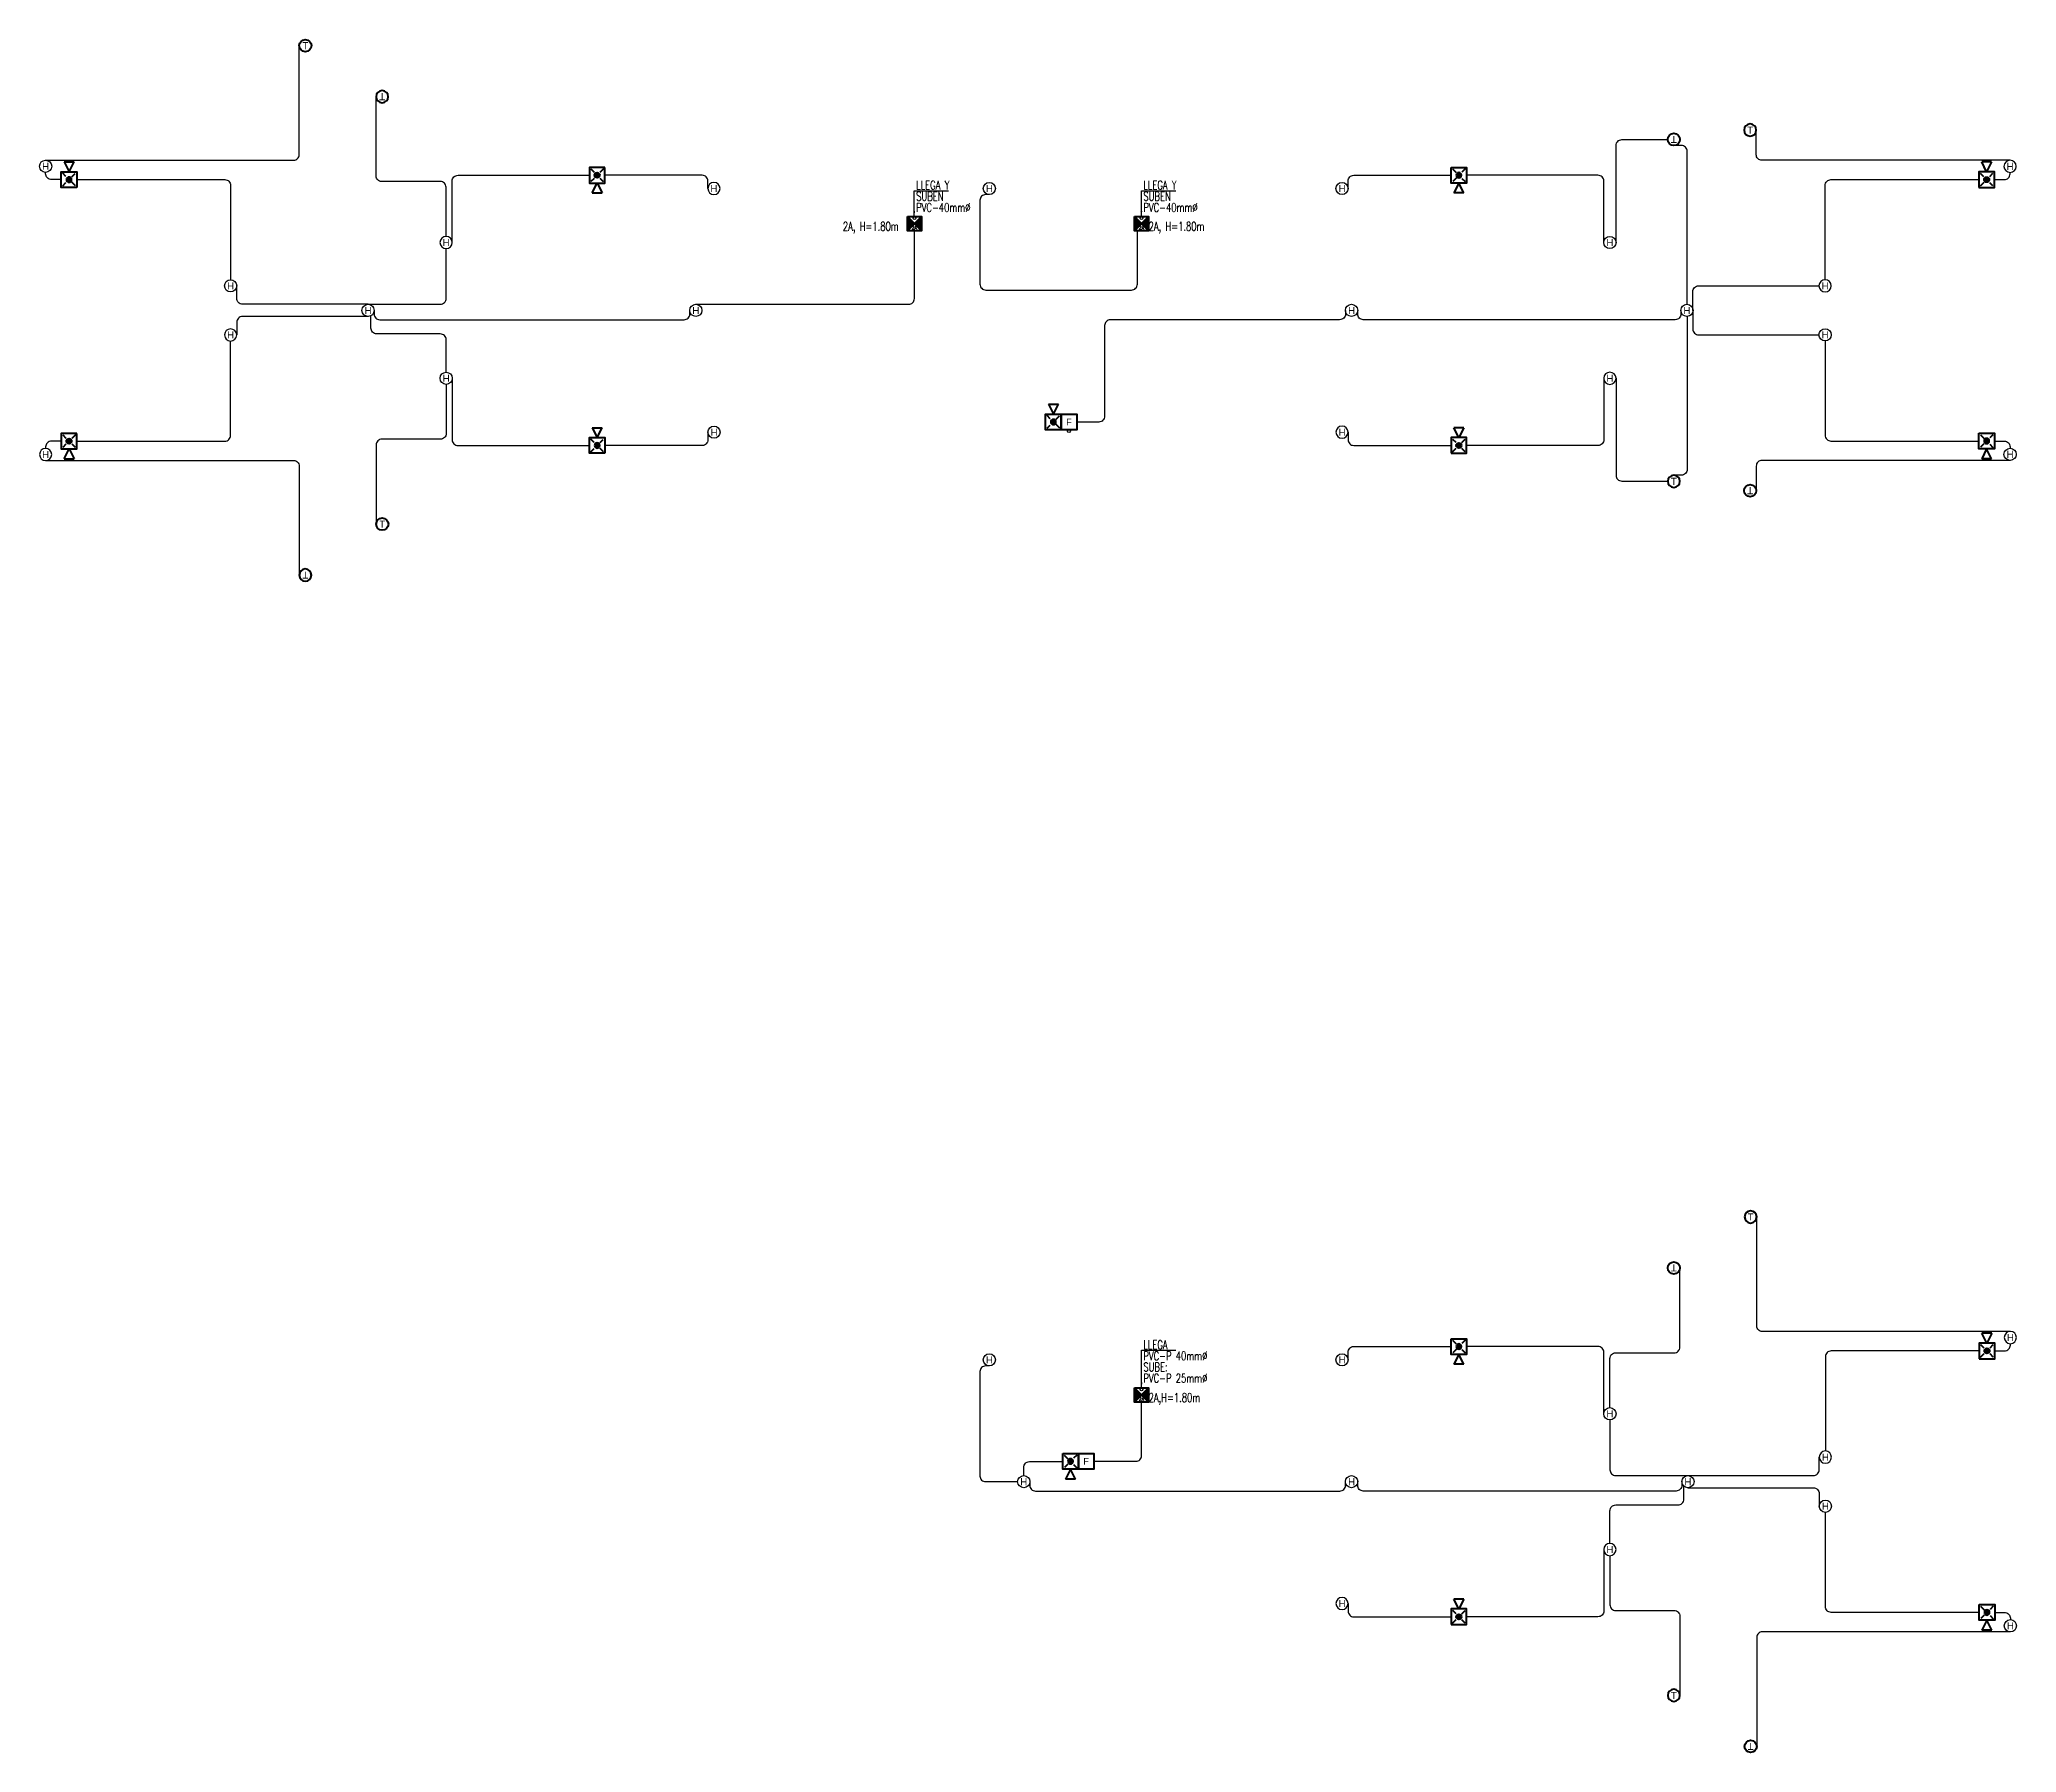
# Model space of a CAD drawing. Header units: millimetres. Extents: x 5 to 47, y -122 to 34.
# Drawn here: x 4.84 to 47.05, y -77.04 to -40.48 of the extents above; entities that cross this region are included whole.
import ezdxf
from ezdxf.enums import TextEntityAlignment as Align

# ---------------------------------------------------------------- set-up
doc = ezdxf.new("R2010")
doc.units = ezdxf.units.MM
doc.linetypes.add('CONTINUA', pattern=[0])
for name, color, linetype, lineweight in [('MQ.CAJA PASO TELECOMUNICACIONES', 94, 'Continuous', 40), ('MQ.CAN ACI', 150, 'RAYABARRA', 40), ('MQ.CANALI DYA', 150, 'Continuous', 30), ('MQ.CIRCUITO TOMACORRIENTE TECHO', 7, 'Continuous', 30), ('MQ.DETECTOR HUMO', 150, 'Continuous', 30), ('MQ.FLECHAS', 135, 'Continuous', 15), ('MQ.TEXTO GENERAL', 7, 'Continuous', 40), ('MQ.TEXTOS GENERALES', 7, 'Continuous', 30)]:
    doc.layers.add(name, color=color, linetype=linetype, lineweight=lineweight)
doc.layers.add('MQ_DETECTOR TEMPERATURA', color=150, linetype='Continuous', lineweight=50, true_color=0x007fff)
doc.styles.add('MQTEXTO', font='romans.shx')
doc.styles.get("Standard").update_dxf_attribs({"font": 'arial.ttf'})
doc.linetypes.add('RAYABARRA', pattern='A,0.3,-0.3,["|",Standard,S=0.1,R=0,X=-0.1,Y=-0.05],-0.25', length=0.85)
doc.dimstyles.new('ISO-25', dxfattribs={"dimtxt": 2.5, "dimasz": 2.5, "dimexe": 1.25, "dimexo": 0.625, "dimtad": 1, "dimtxsty": 'Standard', "dimcen": 2.5, "dimadec": 0, "dimazin": 0, "dimtfac": 1, "dimtmove": 0, "dimatfit": 3, "dimfxl": 1, "dimarcsym": 0})

# ---------------------------------------------------------------- blocks, each defined once
blk = doc.blocks.new('AVISADOR SONORO 1 EN 75')
at = {"layer": 'MQ.CAN ACI', "linetype": 'CONTINUA', "ltscale": 0.05}
h = blk.add_hatch(color=256, dxfattribs=at)
h.paths.add_polyline_path([(0, 0.166), (-0.039, 0.127, 0.198912), (0, 0.111, 0.198912), (0.039, 0.127)])
h.paths.add_polyline_path([(0.039, 0.127, 0.414214), (0.039, 0.206), (0, 0.166)])
h.paths.add_polyline_path([(0.039, 0.206, 0.198912), (0, 0.222, 0.198912), (-0.039, 0.206), (0, 0.166)])
h.paths.add_polyline_path([(0, 0.166), (-0.039, 0.206, 0.414214), (-0.039, 0.127)])
for p, q in [((0.106, 0.544), (-0.106, 0.544)), ((0, 0.333), (-0.106, 0.544)), ((0.106, 0.544), (0, 0.333)), ((-0.135, 0.032), (-0.056, 0.11)), ((-0.061, 0.227), (-0.13, 0.297)), ((0.066, 0.232), (0.135, 0.302)), ((0.135, 0.032), (0.066, 0.101))]:
    blk.add_line(p, q, dxfattribs=at)
blk.add_lwpolyline([(-0.166, 0), (0.166, 0), (0.166, 0.333), (-0.166, 0.333)], close=True, dxfattribs=at)
blk.add_circle((0, 0.166), 0.0555, dxfattribs=at)
blk = doc.blocks.new('TERMOSTA ADOSADO FCR 1 EN 75')
at = {"layer": 'MQ_DETECTOR TEMPERATURA', "ltscale": 0.5}
blk.add_circle((0, 0), 0.13, dxfattribs=at)
blk.add_text('T', height=0.15, dxfattribs=at).set_placement((0, 0), align=Align.MIDDLE_CENTER)
blk = doc.blocks.new('DETECTOR DE HUMO 1 EN 75')
at = {"layer": 'MQ.DETECTOR HUMO'}
blk.add_circle((0, 0.13), 0.13, dxfattribs=at)
blk.add_text('H', height=0.15, rotation=180, dxfattribs=at).set_placement((0, 0.13), align=Align.MIDDLE_CENTER)
blk = doc.blocks.new('DETECTORES3 TORRE')
at = {"layer": 'MQ.CANALI DYA', "elevation": 0}
for points in [[(-4.8, 1.73), (0.495, 1.729, 0.414214), (0.615, 1.849), (0.615, 4.175)], [(-4.466, 1.316), (-4.675, 1.316, -0.414214), (-4.8, 1.441), (-4.8, 1.47)], [(-4.134, 1.316), (-0.975, 1.316, -0.414214), (-0.85, 1.191), (-0.85, -0.82)]]:
    blk.add_lwpolyline(points, format="xyb", dxfattribs=at)
at = {"layer": 'MQ.CANALI DYA'}
blk.add_lwpolyline([(2.084, -1.345), (-0.595, -1.345, -0.414214), (-0.72, -1.22), (-0.72, -0.95)], format="xyb", dxfattribs=at)
at = {"layer": 'MQ.CAN ACI', "linetype": 'CONTINUA', "ltscale": 0.05, "xscale": -1}
blk.add_blockref('AVISADOR SONORO 1 EN 75', (-4.3, 1.15), dxfattribs=at)
at = {"layer": 'MQ.DETECTOR HUMO'}
for p in [(-4.8, 1.47, 0), (-0.85, -1.08)]:
    blk.add_blockref('DETECTOR DE HUMO 1 EN 75', p, dxfattribs=at)
at = {"layer": 'MQ_DETECTOR TEMPERATURA', "ltscale": 0.5}
blk.add_blockref('TERMOSTA ADOSADO FCR 1 EN 75', (0.745, 4.175, 0), dxfattribs=at)
blk = doc.blocks.new('DETECTORES4 TORRE')
at = {"layer": 'MQ.CANALI DYA', "elevation": 0}
blk.add_lwpolyline([(3.88, 0.025), (3.88, -1.284, 0.414214), (4.005, -1.409), (6.809, -1.409)], format="xyb", dxfattribs=at)
at = {"layer": 'MQ.CANALI DYA'}
for points in [[(3.75, -0.105), (3.75, -1.155, -0.414214), (3.63, -1.275), (2.377, -1.275, 0.414214), (2.257, -1.395), (2.257, -3.086)], [(9.34, -1.125), (9.34, -1.289, -0.414214), (9.22, -1.409), (7.141, -1.409)]]:
    blk.add_lwpolyline(points, format="xyb", dxfattribs=at)
at = {"layer": 'MQ.CAN ACI', "linetype": 'CONTINUA', "ltscale": 0.05, "xscale": -1}
blk.add_blockref('AVISADOR SONORO 1 EN 75', (6.975, -1.575), dxfattribs=at)
at = {"layer": 'MQ.DETECTOR HUMO'}
for p in [(3.75, -0.105), (9.47, -1.255)]:
    blk.add_blockref('DETECTOR DE HUMO 1 EN 75', p, dxfattribs=at)
at = {"layer": 'MQ_DETECTOR TEMPERATURA', "ltscale": 0.5}
blk.add_blockref('TERMOSTA ADOSADO FCR 1 EN 75', (2.387, -3.086), dxfattribs=at)
blk = doc.blocks.new('DETECTORES1 TORRE')
at = {"layer": 'MQ.CANALI DYA', "elevation": 0}
for points in [[(-4.8, 1.73), (0.5, 1.729, 0.414214), (0.62, 1.849), (0.62, 2.375)], [(-4.467, 1.316), (-4.675, 1.316, -0.414214), (-4.8, 1.441), (-4.8, 1.47)], [(1.973, -1.475), (1.973, -1.074, 0.414214), (1.848, -0.949), (-0.72, -0.949)]]:
    blk.add_lwpolyline(points, format="xyb", dxfattribs=at)
at = {"layer": 'MQ.CANALI DYA'}
blk.add_lwpolyline([(-0.85, -0.82), (-0.85, 1.191, 0.414214), (-0.975, 1.316), (-4.134, 1.316)], format="xyb", dxfattribs=at)
at = {"layer": 'MQ.CAN ACI', "linetype": 'CONTINUA', "ltscale": 0.05, "xscale": -1}
blk.add_blockref('AVISADOR SONORO 1 EN 75', (-4.3, 1.15, 0), dxfattribs=at)
at = {"layer": 'MQ.DETECTOR HUMO'}
for p in [(-4.8, 1.47, 0), (-0.85, -1.08)]:
    blk.add_blockref('DETECTOR DE HUMO 1 EN 75', p, dxfattribs=at)
at = {"layer": 'MQ_DETECTOR TEMPERATURA', "ltscale": 0.5}
blk.add_blockref('TERMOSTA ADOSADO FCR 1 EN 75', (0.75, 2.375, 0), dxfattribs=at)
blk = doc.blocks.new('DETECTORES2 TORRE')
at = {"layer": 'MQ.CANALI DYA', "elevation": 0}
for points in [[(2.1, 1.345), (2.1, -1.919, 0.414214), (2.225, -2.044), (2.387, -2.044)], [(3.88, 0.025), (3.88, -1.284, 0.414214), (4.005, -1.409), (6.809, -1.409)]]:
    blk.add_lwpolyline(points, format="xyb", dxfattribs=at)
at = {"layer": 'MQ.CANALI DYA'}
for points in [[(3.62, 0.025), (3.62, -2.044, -0.414214), (3.495, -2.169), (2.517, -2.169)], [(9.34, -1.125), (9.34, -1.288, -0.414214), (9.22, -1.408), (7.141, -1.409)]]:
    blk.add_lwpolyline(points, format="xyb", dxfattribs=at)
at = {"layer": 'MQ.CAN ACI', "linetype": 'CONTINUA', "ltscale": 0.05, "xscale": -1}
blk.add_blockref('AVISADOR SONORO 1 EN 75', (6.975, -1.575), dxfattribs=at)
at = {"layer": 'MQ.DETECTOR HUMO'}
for p in [(3.75, -0.105), (9.47, -1.255, 0)]:
    blk.add_blockref('DETECTOR DE HUMO 1 EN 75', p, dxfattribs=at)
at = {"layer": 'MQ_DETECTOR TEMPERATURA', "ltscale": 0.5}
blk.add_blockref('TERMOSTA ADOSADO FCR 1 EN 75', (2.387, -2.174, 0), dxfattribs=at)
blk = doc.blocks.new('ESTACION MANUAL 1 EN 75')
at = {"layer": 'MQ.CAN ACI', "linetype": 'CONTINUA', "ltscale": 0.05}
blk.add_lwpolyline([(-0.166, 0.361), (0.166, 0.361), (0.166, 0.028), (-0.166, 0.028)], close=True, dxfattribs=at)
at = {"layer": 'MQ.TEXTOS GENERALES'}
blk.add_text('F', height=0.14, dxfattribs=at).set_placement((0, 0.194), align=Align.MIDDLE_CENTER)
blk = doc.blocks.new('C.C.(2A) 250x250x125 1 EN 75')
at = {"layer": 'MQ.CAJA PASO TELECOMUNICACIONES'}
h = blk.add_hatch(color=256, dxfattribs=at)
h.dxf.hatch_style = 1
h.paths.add_polyline_path([(0, 0), (0.15, 0.15), (0, 0.3)])
h.paths.add_polyline_path([(0.15, 0.15), (0.3, 0), (0.3, 0.3)])
for p, q in [((0.3, 0.3), (0, 0)), ((0, 0.3), (0.3, 0))]:
    blk.add_line(p, q, dxfattribs=at)
blk.add_lwpolyline([(0, 0.3), (0.3, 0.3), (0.3, 0), (0, 0)], close=True, dxfattribs=at)
at = {"layer": 'DEFPOINTS', "style": 'MQTEXTO', "width": 0.9}
blk.add_text('2A', height=0.075, dxfattribs=at).set_placement((0.092, 0.061), align=Align.MIDDLE_LEFT)
blk = doc.blocks.new('pasillo2 torre')
at = {"layer": 'MQ.CANALI DYA'}
for points in [[(1.75, 0.47), (1.67, 0.47, 0.414214), (1.55, 0.35), (1.55, -1.441, 0.414214), (1.675, -1.566), (4.785, -1.566, 0.414214), (4.91, -1.441), (4.91, -0.3)], [(-4.516, -1.87), (0.03, -1.87, 0.414214), (0.15, -1.75), (0.15, -0.3)], [(-11.386, -2), (-11.386, -2.08, 0.414214), (-11.266, -2.2), (-4.766, -2.2, 0.414214), (-4.646, -2.08), (-4.646, -2)], [(9.354, -2), (9.354, -2.075, -0.414214), (9.229, -2.2), (4.336, -2.2, 0.414214), (4.211, -2.325), (4.211, -4.258, -0.414214), (4.086, -4.383), (3.616, -4.383)], [(16.515, -2), (16.515, -2.08, -0.414214), (16.395, -2.2), (9.734, -2.2, -0.414214), (9.614, -2.08), (9.614, -2)]]:
    blk.add_lwpolyline(points, format="xyb", dxfattribs=at)
at = {"layer": 'MQ.CIRCUITO TOMACORRIENTE TECHO', "ltscale": 0.3}
for centre in [(0.15, -0.03), (5, -0.03), (3.45, -4.579, 0)]:
    blk.add_circle(centre, 0.03, dxfattribs=at)
at = {"layer": 'MQ.CAJA PASO TELECOMUNICACIONES'}
for p in [(0, -0.3), (4.85, -0.3)]:
    blk.add_blockref('C.C.(2A) 250x250x125 1 EN 75', p, dxfattribs=at)
at = {"layer": 'MQ.CAN ACI', "linetype": 'CONTINUA', "ltscale": 0.05, "xscale": -1}
blk.add_blockref('AVISADOR SONORO 1 EN 75', (3.117, -4.549, 0), dxfattribs=at)
at = {"layer": 'MQ.CAN ACI', "linetype": 'CONTINUA', "ltscale": 0.05}
blk.add_blockref('ESTACION MANUAL 1 EN 75', (3.45, -4.577, 0), dxfattribs=at)
at = {"layer": 'MQ.DETECTOR HUMO'}
for p in [(1.75, 0.47), (-11.516, -2.13), (-4.516, -2.13), (9.484, -2.13), (16.645, -2.13, 0)]:
    blk.add_blockref('DETECTOR DE HUMO 1 EN 75', p, dxfattribs=at)
at = {"layer": 'MQ.TEXTO GENERAL', "style": 'MQTEXTO', "width": 0.7}
for s, p in [('SUBEN', (0.188, 0.435)), ('SUBEN', (5.038, 0.435)), ('PVC-40mm%%C', (0.188, 0.197)), ('PVC-40mm%%C', (5.038, 0.197)), ('2A, H=1.80m', (-1.378, -0.206)), ('2A, H=1.80m', (5.15, -0.206))]:
    blk.add_text(s, height=0.1875, dxfattribs=at).set_placement(p, align=Align.MIDDLE_LEFT)
for p in [(0.188, 0.673), (5.038, 0.673)]:
    blk.add_text('LLEGA Y', height=0.1875, rotation=360, dxfattribs=at).set_placement(p, align=Align.MIDDLE_LEFT)
at = {"layer": 'MQ.FLECHAS'}
for points in [[(0.146, 0), (0.146, 0.554), (0.878, 0.554)], [(4.996, 0), (4.996, 0.554), (5.728, 0.554)]]:
    blk.add_leader(points, dimstyle='ISO-25', override={"dimasz": 0.12, "dimfxl": 0.15, "dimfxlon": 1, "dimtzin": 0}, dxfattribs=at)
blk = doc.blocks.new('pasillo3 torre')
at = {"layer": 'MQ.CANALI DYA'}
for points in [[(1.75, 0.47), (1.67, 0.47, 0.414214), (1.55, 0.35), (1.55, -1.88, 0.414214), (1.67, -2), (2.354, -2)], [(3.983, -1.566), (4.88, -1.566, 0.414214), (5, -1.446), (5, -0.3)], [(2.484, -1.87), (2.484, -1.693, -0.414214), (2.604, -1.573), (3.317, -1.573)], [(2.614, -2), (2.614, -2.08, 0.414214), (2.734, -2.2), (9.234, -2.2, 0.414214), (9.354, -2.08), (9.354, -2)], [(16.536, -2), (16.536, -2.075, -0.414214), (16.411, -2.2), (9.734, -2.2, -0.414214), (9.614, -2.08), (9.614, -2)]]:
    blk.add_lwpolyline(points, format="xyb", dxfattribs=at)
at = {"layer": 'MQ.CIRCUITO TOMACORRIENTE TECHO', "ltscale": 0.3}
blk.add_circle((5, -0.03), 0.03, dxfattribs=at)
at = {"layer": 'MQ.CAJA PASO TELECOMUNICACIONES'}
blk.add_blockref('C.C.(2A) 250x250x125 1 EN 75', (4.85, -0.3), dxfattribs=at)
at = {"layer": 'MQ.CAN ACI', "linetype": 'CONTINUA', "ltscale": 0.05, "xscale": -1, "rotation": 180}
blk.add_blockref('AVISADOR SONORO 1 EN 75', (3.484, -1.4), dxfattribs=at)
at = {"layer": 'MQ.CAN ACI', "linetype": 'CONTINUA', "ltscale": 0.05}
blk.add_blockref('ESTACION MANUAL 1 EN 75', (3.816, -1.761), dxfattribs=at)
at = {"layer": 'MQ.DETECTOR HUMO'}
for p in [(1.75, 0.47), (2.484, -2.13), (9.484, -2.13), (16.666, -2.13)]:
    blk.add_blockref('DETECTOR DE HUMO 1 EN 75', p, dxfattribs=at)
at = {"layer": 'MQ.TEXTO GENERAL', "style": 'MQTEXTO', "width": 0.7}
blk.add_text('LLEGA', height=0.1875, rotation=360, dxfattribs=at).set_placement((5.038, 0.923), align=Align.MIDDLE_LEFT)
for s, p in [('SUBE:', (5.038, 0.447)), ('PVC-P 40mm%%C', (5.038, 0.685)), ('PVC-P 25mm%%C', (5.038, 0.209)), ('2A,H=1.80m', (5.15, -0.206))]:
    blk.add_text(s, height=0.1875, dxfattribs=at).set_placement(p, align=Align.MIDDLE_LEFT)
at = {"layer": 'MQ.FLECHAS'}
blk.add_leader([(5, 0), (4.996, 0.804), (5.728, 0.804)], dimstyle='ISO-25', override={"dimasz": 0.12, "dimfxl": 0.15, "dimfxlon": 1, "dimtzin": 0}, dxfattribs=at)

msp = doc.modelspace()

# ---------------------------------------------------------------- linework, layer by layer
at = {"layer": 'MQ.CANALI DYA'}
for points in [[(11.871, -46.135), (13.399, -46.135, 0.414214), (13.524, -46.01), (13.524, -44.945)], [(13.522, -47.585), (13.522, -46.893, 0.414214), (13.397, -46.768), (12.041, -46.768, -0.414214), (11.916, -46.643), (11.916, -46.379)], [(38.371, -72.585), (38.371, -71.888, -0.414214), (38.496, -71.763), (39.823, -71.763, 0.414214), (39.948, -71.638), (39.948, -71.36)]]:
    msp.add_lwpolyline(points, format="xyb", dxfattribs=at)
at = {"layer": 'MQ.CANALI DYA', "elevation": 0}
msp.add_lwpolyline([(38.371, -69.945), (38.371, -71.01, 0.414214), (38.496, -71.135), (40.037, -71.135)], format="xyb", dxfattribs=at)

# ---------------------------------------------------------------- block references
at = {"layer": 'MQ.CANALI DYA'}
for name, p in [('DETECTORES3 TORRE', (9.771, -44.79)), ('pasillo2 torre', (23.371, -44.265)), ('DETECTORES4 TORRE', (9.772, -47.74)), ('pasillo3 torre', (23.371, -69.265))]:
    msp.add_blockref(name, p, dxfattribs=at)
at = {"layer": 'MQ.CANALI DYA', "xscale": -1, "rotation": 180}
for name, p in [('DETECTORES4 TORRE', (9.771, -44.79)), ('DETECTORES3 TORRE', (9.771, -47.74))]:
    msp.add_blockref(name, p, dxfattribs=at)
at = {"layer": 'MQ.CANALI DYA', "rotation": 180}
for name, p in [('DETECTORES2 TORRE', (42.121, -44.79)), ('DETECTORES1 TORRE', (42.115, -47.738)), ('DETECTORES4 TORRE', (42.121, -69.79)), ('DETECTORES3 TORRE', (42.121, -72.74))]:
    msp.add_blockref(name, p, dxfattribs=at)
at = {"layer": 'MQ.CANALI DYA', "xscale": -1}
for name, p in [('DETECTORES1 TORRE', (42.115, -44.791)), ('DETECTORES2 TORRE', (42.121, -47.74)), ('DETECTORES3 TORRE', (42.121, -69.79)), ('DETECTORES4 TORRE', (42.121, -72.74))]:
    msp.add_blockref(name, p, dxfattribs=at)

doc.saveas('drawing.dxf')
